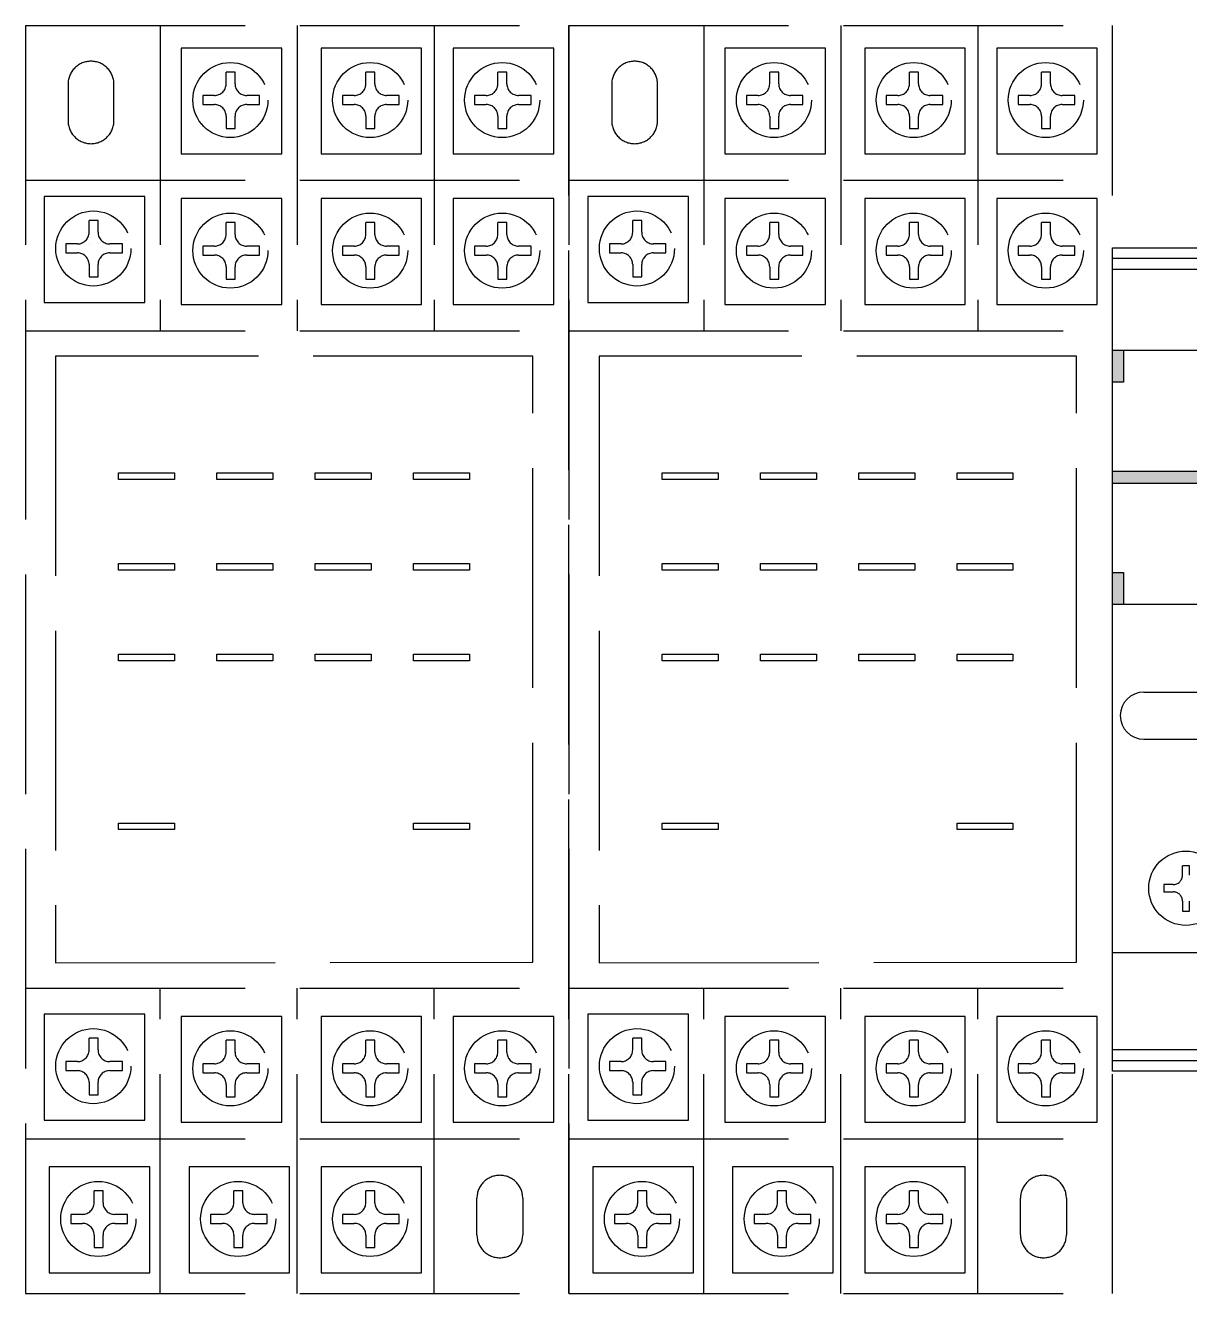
# Model space of a CAD drawing. Extents: x 325957 to 326957, y 371804 to 374004.
# Drawn here: x 326536.8 to 326600.4, y 372708.2 to 372777.5 of the extents above; entities that cross this region are included whole.
import ezdxf

# ---------------------------------------------------------------- set-up
doc = ezdxf.new("R2010")
doc.units = 0
doc.header["$MEASUREMENT"] = 0
doc.linetypes.add('ACAD_ISO02W100', pattern=[15, 12, -3])
doc.layers.add('Layer1', color=7, linetype='Continuous')
doc.layers.add('文字', color=3, linetype='Continuous')

# ---------------------------------------------------------------- blocks, each defined once
blk = doc.blocks.new('1588033365d5d85e94-22b0-4f74-9363-02584c07a717')
for points in [[(4.758, 79.852), (4.758, 80.453), (3.009, 80.453), (3.009, 79.852)], [(9.622, 73), (10.283, 73), (10.283, 80.453), (9.622, 80.453)], [(15.147, 80.453), (15.147, 79.852), (16.896, 79.852), (16.896, 80.453)]]:
    blk.add_hatch(color=7).paths.add_polyline_path(points)
at = {"color": 0}
for p, q in [((-21.907, 80.453), (-21.907, 72.453)), ((-21.315, 80.453), (-21.315, 72.453)), ((-16.017, 80.453), (-16.017, 72.453)), ((21.327, 80.453), (21.327, 72.453)), ((21.92, 80.453), (21.92, 72.453)), ((-4.353, 78.75), (-4.353, 72.453)), ((-1.785, 78.75), (-1.785, 72.453))]:
    blk.add_line(p, q, dxfattribs=at)
at = {"color": 0, "elevation": 0}
for points in [[(22.5, 80.453), (22.5, 72.453), (-22.5, 72.453), (-22.5, 80.453)], [(16.896, 80.453), (16.896, 72.453), (3.009, 72.453), (3.009, 80.453)], [(4.758, 80.453), (4.758, 79.852), (3.009, 79.852), (3.009, 80.453)], [(10.283, 80.453), (10.283, 73), (9.622, 73), (9.622, 80.453)], [(16.896, 80.453), (16.896, 79.852), (15.147, 79.852), (15.147, 80.453)]]:
    blk.add_lwpolyline(points, close=True, dxfattribs=at)
at = {"color": 0}
blk.add_arc((-3.069, 78.75), 1.284, 0, 180, dxfattribs=at)
at = {"layer": 'Layer1', "color": 7, "lineweight": -3, "ltscale": 50}
blk.add_circle((-12.5, 76.453), 2.029, dxfattribs=at)
at = {"layer": '文字', "color": 0, "linetype": 'ACAD_ISO02W100'}
for p, q in [((34.65, 139.853), (-34.65, 139.853)), ((-34.65, 139.853), (-34.65, 110.153)), ((-34.65, 139.853), (-34.65, 110.153)), ((-26.184, 139.853), (-26.184, 110.153)), ((-17.956, 139.853), (-17.956, 110.153)), ((17.956, 139.853), (17.956, 110.153)), ((26.184, 139.853), (26.184, 110.153)), ((34.65, 139.853), (34.65, 110.153)), ((-30.811, 137.373), (-30.811, 136.736)), ((-30.319, 137.373), (-30.811, 137.373)), ((-30.319, 136.736), (-30.319, 137.373)), ((-22.464, 137.646), (-22.464, 137.01)), ((-21.972, 137.646), (-22.464, 137.646)), ((-21.972, 137.01), (-21.972, 137.646)), ((22.216, 137.646), (22.216, 137.01)), ((22.709, 137.646), (22.216, 137.646)), ((22.709, 137.01), (22.709, 137.646)), ((-31.447, 136.1), (-32.128, 136.1)), ((-32.128, 136.1), (-32.128, 135.608)), ((-30.319, 136.1), (-30.319, 136.1)), ((-29.682, 136.1), (-29.037, 136.1)), ((-29.037, 135.608), (-29.037, 136.1)), ((-23.101, 136.373), (-23.781, 136.373)), ((-23.781, 136.373), (-23.781, 135.881)), ((-23.781, 135.881), (-23.101, 135.881)), ((-21.972, 136.373), (-21.972, 136.373)), ((-21.335, 136.373), (-20.69, 136.373)), ((-21.335, 135.881), (-20.69, 135.881)), ((-20.69, 135.881), (-20.69, 136.373)), ((21.58, 136.373), (20.9, 136.373)), ((20.9, 136.373), (20.9, 135.881)), ((20.9, 135.881), (21.58, 135.881)), ((22.709, 136.373), (22.709, 136.373)), ((23.345, 136.373), (23.991, 136.373)), ((23.345, 135.881), (23.991, 135.881)), ((23.991, 135.881), (23.991, 136.373)), ((-32.128, 135.608), (-31.447, 135.608)), ((-29.682, 135.608), (-29.037, 135.608)), ((-22.464, 135.244), (-22.464, 134.555)), ((-21.972, 134.555), (-21.972, 135.244)), ((22.216, 135.244), (22.216, 134.555)), ((22.709, 134.555), (22.709, 135.244)), ((-30.811, 134.971), (-30.811, 134.282)), ((-30.319, 134.282), (-30.319, 134.971)), ((-22.464, 134.555), (-21.972, 134.555)), ((22.216, 134.555), (22.709, 134.555)), ((-30.811, 134.282), (-30.319, 134.282)), ((-34.65, 132.488), (-17.956, 132.488)), ((34.65, 132.488), (17.956, 132.488)), ((-30.811, 129.735), (-30.811, 129.099)), ((-30.319, 129.735), (-30.811, 129.735)), ((-30.319, 129.099), (-30.319, 129.735)), ((-22.583, 130.161), (-22.583, 129.524)), ((-22.091, 130.161), (-22.583, 130.161)), ((-22.091, 129.524), (-22.091, 130.161)), ((22.097, 130.161), (22.097, 129.524)), ((22.59, 130.161), (22.097, 130.161)), ((22.59, 129.524), (22.59, 130.161)), ((30.325, 130.161), (30.325, 129.524)), ((30.817, 130.161), (30.325, 130.161)), ((30.817, 129.524), (30.817, 130.161)), ((-31.447, 128.462), (-32.128, 128.462)), ((-32.128, 128.462), (-32.128, 127.97)), ((-30.319, 128.462), (-30.319, 128.462)), ((-29.682, 128.462), (-29.037, 128.462)), ((-29.037, 127.97), (-29.037, 128.462)), ((-23.22, 128.887), (-23.9, 128.887)), ((-23.9, 128.887), (-23.9, 128.395)), ((-23.9, 128.395), (-23.22, 128.395)), ((-22.091, 128.887), (-22.091, 128.887)), ((-21.454, 128.887), (-20.809, 128.887)), ((-21.454, 128.395), (-20.809, 128.395)), ((-20.809, 128.395), (-20.809, 128.887)), ((21.461, 128.887), (20.781, 128.887)), ((20.781, 128.887), (20.781, 128.395)), ((20.781, 128.395), (21.461, 128.395)), ((22.59, 128.887), (22.59, 128.887)), ((23.226, 128.887), (23.871, 128.887)), ((23.226, 128.395), (23.871, 128.395)), ((23.871, 128.395), (23.871, 128.887)), ((29.688, 128.887), (29.008, 128.887)), ((29.008, 128.887), (29.008, 128.395)), ((29.008, 128.395), (29.688, 128.395)), ((30.817, 128.887), (30.817, 128.887)), ((31.454, 128.887), (32.099, 128.887)), ((31.454, 128.395), (32.099, 128.395)), ((32.099, 128.395), (32.099, 128.887)), ((-32.128, 127.97), (-31.447, 127.97)), ((-29.682, 127.97), (-29.037, 127.97)), ((-22.583, 127.759), (-22.583, 127.07)), ((-22.091, 127.07), (-22.091, 127.759)), ((22.097, 127.759), (22.097, 127.07)), ((22.59, 127.07), (22.59, 127.759)), ((30.325, 127.759), (30.325, 127.07)), ((30.817, 127.07), (30.817, 127.759)), ((-30.811, 127.333), (-30.811, 126.645)), ((-30.319, 126.645), (-30.319, 127.333)), ((-22.583, 127.07), (-22.091, 127.07)), ((22.097, 127.07), (22.59, 127.07)), ((30.325, 127.07), (30.817, 127.07)), ((-30.811, 126.645), (-30.319, 126.645)), ((-34.65, 125.003), (-17.956, 125.003)), ((34.65, 125.003), (17.956, 125.003)), ((-30.811, 122.523), (-30.811, 121.886)), ((-30.319, 122.523), (-30.811, 122.523)), ((-30.319, 121.886), (-30.319, 122.523)), ((-22.583, 122.523), (-22.583, 121.886)), ((-22.091, 122.523), (-22.583, 122.523)), ((-22.091, 121.886), (-22.091, 122.523)), ((22.097, 122.523), (22.097, 121.886)), ((22.59, 122.523), (22.097, 122.523)), ((22.59, 121.886), (22.59, 122.523)), ((30.325, 122.523), (30.325, 121.886)), ((30.817, 122.523), (30.325, 122.523)), ((30.817, 121.886), (30.817, 122.523)), ((-31.447, 121.25), (-32.128, 121.25)), ((-32.128, 121.25), (-32.128, 120.758)), ((-32.128, 120.758), (-31.447, 120.758)), ((-30.319, 121.25), (-30.319, 121.25)), ((-29.682, 121.25), (-29.037, 121.25)), ((-29.682, 120.758), (-29.037, 120.758)), ((-29.037, 120.758), (-29.037, 121.25)), ((-23.22, 121.25), (-23.9, 121.25)), ((-23.9, 121.25), (-23.9, 120.758)), ((-23.9, 120.758), (-23.22, 120.758)), ((-22.091, 121.25), (-22.091, 121.25)), ((-21.454, 121.25), (-20.809, 121.25)), ((-21.454, 120.758), (-20.809, 120.758)), ((-20.809, 120.758), (-20.809, 121.25)), ((21.461, 121.25), (20.781, 121.25)), ((20.781, 121.25), (20.781, 120.758)), ((20.781, 120.758), (21.461, 120.758)), ((22.59, 121.25), (22.59, 121.25)), ((23.226, 121.25), (23.871, 121.25)), ((23.226, 120.758), (23.871, 120.758)), ((23.871, 120.758), (23.871, 121.25)), ((29.688, 121.25), (29.008, 121.25)), ((29.008, 121.25), (29.008, 120.758)), ((29.008, 120.758), (29.688, 120.758)), ((30.817, 121.25), (30.817, 121.25)), ((31.454, 121.25), (32.099, 121.25)), ((31.454, 120.758), (32.099, 120.758)), ((32.099, 120.758), (32.099, 121.25)), ((-30.811, 120.121), (-30.811, 119.432)), ((-30.319, 119.432), (-30.319, 120.121)), ((-22.583, 120.121), (-22.583, 119.432)), ((-22.091, 119.432), (-22.091, 120.121)), ((22.097, 120.121), (22.097, 119.432)), ((22.59, 119.432), (22.59, 120.121)), ((30.325, 120.121), (30.325, 119.432)), ((30.817, 119.432), (30.817, 120.121)), ((-30.811, 119.432), (-30.319, 119.432)), ((-22.583, 119.432), (-22.091, 119.432)), ((22.097, 119.432), (22.59, 119.432)), ((30.325, 119.432), (30.817, 119.432)), ((-34.65, 117.517), (-17.956, 117.517)), ((34.65, 117.517), (17.956, 117.517)), ((-22.583, 115.311), (-22.583, 114.674)), ((-22.091, 115.311), (-22.583, 115.311)), ((-22.091, 114.674), (-22.091, 115.311)), ((22.097, 115.311), (22.097, 114.674)), ((22.59, 115.311), (22.097, 115.311)), ((22.59, 114.674), (22.59, 115.311)), ((30.325, 115.311), (30.325, 114.674)), ((30.817, 115.311), (30.325, 115.311)), ((30.817, 114.674), (30.817, 115.311)), ((-23.22, 114.037), (-23.9, 114.037)), ((-23.9, 114.037), (-23.9, 113.545)), ((-22.091, 114.037), (-22.091, 114.037)), ((-21.454, 114.037), (-20.809, 114.037)), ((-20.809, 113.545), (-20.809, 114.037)), ((21.461, 114.037), (20.781, 114.037)), ((20.781, 114.037), (20.781, 113.545)), ((22.59, 114.037), (22.59, 114.037)), ((23.226, 114.037), (23.871, 114.037)), ((23.871, 113.545), (23.871, 114.037)), ((29.688, 114.037), (29.008, 114.037)), ((29.008, 114.037), (29.008, 113.545)), ((30.817, 114.037), (30.817, 114.037)), ((31.454, 114.037), (32.099, 114.037)), ((32.099, 113.545), (32.099, 114.037)), ((-23.9, 113.545), (-23.22, 113.545)), ((-21.454, 113.545), (-20.809, 113.545)), ((20.781, 113.545), (21.461, 113.545)), ((23.226, 113.545), (23.871, 113.545)), ((29.008, 113.545), (29.688, 113.545)), ((31.454, 113.545), (32.099, 113.545)), ((-22.583, 112.909), (-22.583, 112.22)), ((-22.091, 112.22), (-22.091, 112.909)), ((22.097, 112.909), (22.097, 112.22)), ((22.59, 112.22), (22.59, 112.909)), ((30.325, 112.909), (30.325, 112.22)), ((30.817, 112.22), (30.817, 112.909)), ((-22.583, 112.22), (-22.091, 112.22)), ((22.097, 112.22), (22.59, 112.22)), ((30.325, 112.22), (30.817, 112.22)), ((-34.65, 110.153), (34.65, 110.153)), ((34.65, 110.153), (-34.65, 110.153)), ((-34.65, 110.153), (-34.65, 80.453)), ((-34.65, 110.153), (-34.65, 80.453)), ((-26.184, 110.153), (-26.184, 80.453)), ((-17.956, 110.153), (-17.956, 80.453)), ((17.956, 110.153), (17.956, 80.453)), ((26.184, 110.153), (26.184, 80.453)), ((34.65, 110.153), (34.65, 80.453)), ((-30.811, 107.673), (-30.811, 107.036)), ((-30.319, 107.673), (-30.811, 107.673)), ((-30.319, 107.036), (-30.319, 107.673)), ((-22.464, 107.946), (-22.464, 107.31)), ((-21.972, 107.946), (-22.464, 107.946)), ((-21.972, 107.31), (-21.972, 107.946)), ((22.216, 107.946), (22.216, 107.31)), ((22.709, 107.946), (22.216, 107.946)), ((22.709, 107.31), (22.709, 107.946)), ((-31.447, 106.4), (-32.128, 106.4)), ((-32.128, 106.4), (-32.128, 105.908)), ((-30.319, 106.4), (-30.319, 106.4)), ((-29.682, 106.4), (-29.037, 106.4)), ((-29.037, 105.908), (-29.037, 106.4)), ((-23.101, 106.673), (-23.781, 106.673)), ((-23.781, 106.673), (-23.781, 106.181)), ((-23.781, 106.181), (-23.101, 106.181)), ((-21.972, 106.673), (-21.972, 106.673)), ((-21.335, 106.673), (-20.69, 106.673)), ((-21.335, 106.181), (-20.69, 106.181)), ((-20.69, 106.181), (-20.69, 106.673)), ((21.58, 106.673), (20.9, 106.673)), ((20.9, 106.673), (20.9, 106.181)), ((20.9, 106.181), (21.58, 106.181)), ((22.709, 106.673), (22.709, 106.673)), ((23.345, 106.673), (23.991, 106.673)), ((23.345, 106.181), (23.991, 106.181)), ((23.991, 106.181), (23.991, 106.673)), ((-32.128, 105.908), (-31.447, 105.908)), ((-29.682, 105.908), (-29.037, 105.908)), ((-22.464, 105.544), (-22.464, 104.855)), ((-21.972, 104.855), (-21.972, 105.544)), ((22.216, 105.544), (22.216, 104.855)), ((22.709, 104.855), (22.709, 105.544)), ((-30.811, 105.271), (-30.811, 104.582)), ((-30.319, 104.582), (-30.319, 105.271)), ((-22.464, 104.855), (-21.972, 104.855)), ((22.216, 104.855), (22.709, 104.855)), ((-30.811, 104.582), (-30.319, 104.582)), ((-34.65, 102.788), (-17.956, 102.788)), ((34.65, 102.788), (17.956, 102.788)), ((-30.811, 100.035), (-30.811, 99.399)), ((-30.319, 100.035), (-30.811, 100.035)), ((-30.319, 99.399), (-30.319, 100.035)), ((-22.583, 100.461), (-22.583, 99.824)), ((-22.091, 100.461), (-22.583, 100.461)), ((-22.091, 99.824), (-22.091, 100.461)), ((22.097, 100.461), (22.097, 99.824)), ((22.59, 100.461), (22.097, 100.461)), ((22.59, 99.824), (22.59, 100.461)), ((30.325, 100.461), (30.325, 99.824)), ((30.817, 100.461), (30.325, 100.461)), ((30.817, 99.824), (30.817, 100.461)), ((-23.22, 99.187), (-23.9, 99.187)), ((-23.9, 99.187), (-23.9, 98.695)), ((-22.091, 99.187), (-22.091, 99.187)), ((-21.454, 99.187), (-20.809, 99.187)), ((-20.809, 98.695), (-20.809, 99.187)), ((21.461, 99.187), (20.781, 99.187)), ((20.781, 99.187), (20.781, 98.695)), ((22.59, 99.187), (22.59, 99.187)), ((23.226, 99.187), (23.871, 99.187)), ((23.871, 98.695), (23.871, 99.187)), ((29.688, 99.187), (29.008, 99.187)), ((29.008, 99.187), (29.008, 98.695)), ((30.817, 99.187), (30.817, 99.187)), ((31.454, 99.187), (32.099, 99.187)), ((32.099, 98.695), (32.099, 99.187)), ((-31.447, 98.762), (-32.128, 98.762)), ((-32.128, 98.762), (-32.128, 98.27)), ((-30.319, 98.762), (-30.319, 98.762)), ((-29.682, 98.762), (-29.037, 98.762)), ((-29.037, 98.27), (-29.037, 98.762)), ((-23.9, 98.695), (-23.22, 98.695)), ((-21.454, 98.695), (-20.809, 98.695)), ((20.781, 98.695), (21.461, 98.695)), ((23.226, 98.695), (23.871, 98.695)), ((29.008, 98.695), (29.688, 98.695)), ((31.454, 98.695), (32.099, 98.695)), ((-32.128, 98.27), (-31.447, 98.27)), ((-29.682, 98.27), (-29.037, 98.27)), ((-22.583, 98.059), (-22.583, 97.37)), ((-22.091, 97.37), (-22.091, 98.059)), ((22.097, 98.059), (22.097, 97.37)), ((22.59, 97.37), (22.59, 98.059)), ((30.325, 98.059), (30.325, 97.37)), ((30.817, 97.37), (30.817, 98.059)), ((-30.811, 97.633), (-30.811, 96.945)), ((-30.319, 96.945), (-30.319, 97.633)), ((-22.583, 97.37), (-22.091, 97.37)), ((22.097, 97.37), (22.59, 97.37)), ((30.325, 97.37), (30.817, 97.37)), ((-30.811, 96.945), (-30.319, 96.945)), ((-34.65, 95.303), (-17.956, 95.303)), ((34.65, 95.303), (17.956, 95.303)), ((-30.811, 92.823), (-30.811, 92.186)), ((-30.319, 92.823), (-30.811, 92.823)), ((-30.319, 92.186), (-30.319, 92.823)), ((-22.583, 92.823), (-22.583, 92.186)), ((-22.091, 92.823), (-22.583, 92.823)), ((-22.091, 92.186), (-22.091, 92.823)), ((22.097, 92.823), (22.097, 92.186)), ((22.59, 92.823), (22.097, 92.823)), ((22.59, 92.186), (22.59, 92.823)), ((30.325, 92.823), (30.325, 92.186)), ((30.817, 92.823), (30.325, 92.823)), ((30.817, 92.186), (30.817, 92.823)), ((-31.447, 91.55), (-32.128, 91.55)), ((-32.128, 91.55), (-32.128, 91.058)), ((-30.319, 91.55), (-30.319, 91.55)), ((-29.682, 91.55), (-29.037, 91.55)), ((-29.037, 91.058), (-29.037, 91.55)), ((-23.22, 91.55), (-23.9, 91.55)), ((-23.9, 91.55), (-23.9, 91.058)), ((-22.091, 91.55), (-22.091, 91.55)), ((-21.454, 91.55), (-20.809, 91.55)), ((-20.809, 91.058), (-20.809, 91.55)), ((21.461, 91.55), (20.781, 91.55)), ((20.781, 91.55), (20.781, 91.058)), ((22.59, 91.55), (22.59, 91.55)), ((23.226, 91.55), (23.871, 91.55)), ((23.871, 91.058), (23.871, 91.55)), ((29.688, 91.55), (29.008, 91.55)), ((29.008, 91.55), (29.008, 91.058)), ((30.817, 91.55), (30.817, 91.55)), ((31.454, 91.55), (32.099, 91.55)), ((32.099, 91.058), (32.099, 91.55)), ((-32.128, 91.058), (-31.447, 91.058)), ((-29.682, 91.058), (-29.037, 91.058)), ((-23.9, 91.058), (-23.22, 91.058)), ((-21.454, 91.058), (-20.809, 91.058)), ((20.781, 91.058), (21.461, 91.058)), ((23.226, 91.058), (23.871, 91.058)), ((29.008, 91.058), (29.688, 91.058)), ((31.454, 91.058), (32.099, 91.058)), ((-30.811, 90.421), (-30.811, 89.732)), ((-30.319, 89.732), (-30.319, 90.421)), ((-22.583, 90.421), (-22.583, 89.732)), ((-22.091, 89.732), (-22.091, 90.421)), ((22.097, 90.421), (22.097, 89.732)), ((22.59, 89.732), (22.59, 90.421)), ((30.325, 90.421), (30.325, 89.732)), ((30.817, 89.732), (30.817, 90.421)), ((-30.811, 89.732), (-30.319, 89.732)), ((-22.583, 89.732), (-22.091, 89.732)), ((22.097, 89.732), (22.59, 89.732)), ((30.325, 89.732), (30.817, 89.732)), ((-34.65, 87.817), (-17.956, 87.817)), ((34.65, 87.817), (17.956, 87.817)), ((-22.583, 85.611), (-22.583, 84.974)), ((-22.091, 85.611), (-22.583, 85.611)), ((-22.091, 84.974), (-22.091, 85.611)), ((22.097, 85.611), (22.097, 84.974)), ((22.59, 85.611), (22.097, 85.611)), ((22.59, 84.974), (22.59, 85.611)), ((30.325, 85.611), (30.325, 84.974)), ((30.817, 85.611), (30.325, 85.611)), ((30.817, 84.974), (30.817, 85.611)), ((-23.22, 84.337), (-23.9, 84.337)), ((-23.9, 84.337), (-23.9, 83.845)), ((-22.091, 84.337), (-22.091, 84.337)), ((-21.454, 84.337), (-20.809, 84.337)), ((-20.809, 83.845), (-20.809, 84.337)), ((21.461, 84.337), (20.781, 84.337)), ((20.781, 84.337), (20.781, 83.845)), ((22.59, 84.337), (22.59, 84.337)), ((23.226, 84.337), (23.871, 84.337)), ((23.871, 83.845), (23.871, 84.337)), ((29.688, 84.337), (29.008, 84.337)), ((29.008, 84.337), (29.008, 83.845)), ((30.817, 84.337), (30.817, 84.337)), ((31.454, 84.337), (32.099, 84.337)), ((32.099, 83.845), (32.099, 84.337)), ((-23.9, 83.845), (-23.22, 83.845)), ((-22.583, 83.209), (-22.583, 82.52)), ((-22.091, 82.52), (-22.091, 83.209)), ((-21.454, 83.845), (-20.809, 83.845)), ((20.781, 83.845), (21.461, 83.845)), ((22.097, 83.209), (22.097, 82.52)), ((22.59, 82.52), (22.59, 83.209)), ((23.226, 83.845), (23.871, 83.845)), ((29.008, 83.845), (29.688, 83.845)), ((30.325, 83.209), (30.325, 82.52)), ((30.817, 82.52), (30.817, 83.209)), ((31.454, 83.845), (32.099, 83.845)), ((-22.583, 82.52), (-22.091, 82.52)), ((22.097, 82.52), (22.59, 82.52)), ((30.325, 82.52), (30.817, 82.52)), ((-34.65, 80.453), (34.65, 80.453))]:
    blk.add_line(p, q, dxfattribs=at)
at = {"layer": '文字', "color": 7, "linetype": 'ACAD_ISO02W100'}
for p, q in [((-12.694, 77.658), (-12.694, 77.149)), ((-12.3, 77.658), (-12.694, 77.658)), ((-12.3, 77.149), (-12.3, 77.658)), ((-13.204, 76.64), (-13.748, 76.64)), ((-13.748, 76.64), (-13.748, 76.246)), ((-13.748, 76.246), (-13.204, 76.246)), ((-11.791, 76.64), (-11.275, 76.64)), ((-11.791, 76.246), (-11.275, 76.246)), ((-11.275, 76.246), (-11.275, 76.64))]:
    blk.add_line(p, q, dxfattribs=at)
at = {"layer": '文字', "color": 0, "linetype": 'ACAD_ISO02W100', "elevation": 0}
for points in [[(-25.167, 138.822), (-25.167, 133.326), (-19.38, 133.326), (-19.38, 138.822)], [(19.513, 138.822), (19.513, 133.326), (25.3, 133.326), (25.3, 138.822)], [(-33.514, 138.549), (-33.514, 133.053), (-27.727, 133.053), (-27.727, 138.549)], [(-16.569, 138.206), (-16.546, 112.124), (16.569, 112.124), (16.569, 138.206)], [(-8.946, 134.757), (-8.946, 131.712), (-9.295, 131.712), (-9.295, 134.757)], [(0.283, 134.757), (0.283, 131.712), (-0.066, 131.712), (-0.066, 134.757)], [(5.238, 134.757), (5.238, 131.712), (4.889, 131.712), (4.889, 134.757)], [(10.193, 134.757), (10.193, 131.712), (9.844, 131.712), (9.844, 134.757)], [(-25.286, 131.337), (-25.286, 125.84), (-19.499, 125.84), (-19.499, 131.337)], [(19.394, 131.337), (19.394, 125.84), (25.181, 125.84), (25.181, 131.337)], [(27.622, 131.337), (27.622, 125.84), (33.409, 125.84), (33.409, 131.337)], [(-33.514, 130.912), (-33.514, 125.415), (-27.727, 125.415), (-27.727, 130.912)], [(0.283, 129.385), (0.283, 126.34), (-0.066, 126.34), (-0.066, 129.385)], [(5.238, 129.385), (5.238, 126.34), (4.889, 126.34), (4.889, 129.385)], [(10.193, 129.385), (10.193, 126.34), (9.844, 126.34), (9.844, 129.385)], [(-33.514, 123.699), (-33.514, 118.203), (-27.727, 118.203), (-27.727, 123.699)], [(-25.286, 123.699), (-25.286, 118.203), (-19.499, 118.203), (-19.499, 123.699)], [(0.283, 124.013), (0.283, 120.968), (-0.066, 120.968), (-0.066, 124.013)], [(5.238, 124.013), (5.238, 120.968), (4.889, 120.968), (4.889, 124.013)], [(10.193, 124.013), (10.193, 120.968), (9.844, 120.968), (9.844, 124.013)], [(19.394, 123.699), (19.394, 118.203), (25.181, 118.203), (25.181, 123.699)], [(27.622, 123.699), (27.622, 118.203), (33.409, 118.203), (33.409, 123.699)], [(-8.946, 118.641), (-8.946, 115.596), (-9.295, 115.596), (-9.295, 118.641)], [(0.283, 118.641), (0.283, 115.596), (-0.066, 115.596), (-0.066, 118.641)], [(5.238, 118.641), (5.238, 115.596), (4.889, 115.596), (4.889, 118.641)], [(10.193, 118.641), (10.193, 115.596), (9.844, 115.596), (9.844, 118.641)], [(-25.286, 116.487), (-25.286, 110.99), (-19.499, 110.99), (-19.499, 116.487)], [(19.394, 116.487), (19.394, 110.99), (25.181, 110.99), (25.181, 116.487)], [(27.622, 116.487), (27.622, 110.99), (33.409, 110.99), (33.409, 116.487)], [(-33.514, 108.849), (-33.514, 103.353), (-27.727, 103.353), (-27.727, 108.849)], [(-25.167, 109.122), (-25.167, 103.626), (-19.38, 103.626), (-19.38, 109.122)], [(19.513, 109.122), (19.513, 103.626), (25.3, 103.626), (25.3, 109.122)], [(-16.569, 108.506), (-16.546, 82.424), (16.569, 82.424), (16.569, 108.506)], [(-8.946, 105.057), (-8.946, 102.012), (-9.295, 102.012), (-9.295, 105.057)], [(0.283, 105.057), (0.283, 102.012), (-0.066, 102.012), (-0.066, 105.057)], [(5.238, 105.057), (5.238, 102.012), (4.889, 102.012), (4.889, 105.057)], [(10.193, 105.057), (10.193, 102.012), (9.844, 102.012), (9.844, 105.057)], [(-33.514, 101.212), (-33.514, 95.715), (-27.727, 95.715), (-27.727, 101.212)], [(-25.286, 101.637), (-25.286, 96.14), (-19.499, 96.14), (-19.499, 101.637)], [(19.394, 101.637), (19.394, 96.14), (25.181, 96.14), (25.181, 101.637)], [(27.622, 101.637), (27.622, 96.14), (33.409, 96.14), (33.409, 101.637)], [(0.283, 99.685), (0.283, 96.64), (-0.066, 96.64), (-0.066, 99.685)], [(5.238, 99.685), (5.238, 96.64), (4.889, 96.64), (4.889, 99.685)], [(10.193, 99.685), (10.193, 96.64), (9.844, 96.64), (9.844, 99.685)], [(0.283, 94.313), (0.283, 91.268), (-0.066, 91.268), (-0.066, 94.313)], [(5.238, 94.313), (5.238, 91.268), (4.889, 91.268), (4.889, 94.313)], [(10.193, 94.313), (10.193, 91.268), (9.844, 91.268), (9.844, 94.313)], [(-33.514, 93.999), (-33.514, 88.503), (-27.727, 88.503), (-27.727, 93.999)], [(-25.286, 93.999), (-25.286, 88.503), (-19.499, 88.503), (-19.499, 93.999)], [(19.394, 93.999), (19.394, 88.503), (25.181, 88.503), (25.181, 93.999)], [(27.622, 93.999), (27.622, 88.503), (33.409, 88.503), (33.409, 93.999)], [(-8.946, 88.941), (-8.946, 85.896), (-9.295, 85.896), (-9.295, 88.941)], [(0.283, 88.941), (0.283, 85.896), (-0.066, 85.896), (-0.066, 88.941)], [(5.238, 88.941), (5.238, 85.896), (4.889, 85.896), (4.889, 88.941)], [(10.193, 88.941), (10.193, 85.896), (9.844, 85.896), (9.844, 88.941)], [(-25.286, 86.787), (-25.286, 81.29), (-19.499, 81.29), (-19.499, 86.787)], [(19.394, 86.787), (19.394, 81.29), (25.181, 81.29), (25.181, 86.787)], [(27.622, 86.787), (27.622, 81.29), (33.409, 81.29), (33.409, 86.787)]]:
    blk.add_lwpolyline(points, close=True, dxfattribs=at)
for points in [[(28.185, 136.267), (28.185, 136.267, 0.414214), (29.438, 135.015), (31.438, 135.015, 0.414214), (32.69, 136.267), (32.69, 136.267, 0.414214), (31.438, 137.52), (29.438, 137.52, 0.414214)], [(-28.185, 113.932), (-28.185, 113.932, -0.414214), (-29.438, 112.679), (-31.438, 112.679, -0.414214), (-32.69, 113.932), (-32.69, 113.932, -0.414214), (-31.438, 115.184), (-29.438, 115.184, -0.414214)], [(28.185, 106.567), (28.185, 106.567, 0.414214), (29.438, 105.315), (31.438, 105.315, 0.414214), (32.69, 106.567), (32.69, 106.567, 0.414214), (31.438, 107.82), (29.438, 107.82, 0.414214)], [(-28.185, 84.232), (-28.185, 84.232, -0.414214), (-29.438, 82.979), (-31.438, 82.979, -0.414214), (-32.69, 84.232), (-32.69, 84.232, -0.414214), (-31.438, 85.484), (-29.438, 85.484, -0.414214)]]:
    blk.add_lwpolyline(points, format="xyb", close=True, dxfattribs=at)
at = {"layer": '文字', "color": 0, "linetype": 'ACAD_ISO02W100'}
for centre in [(-30.568, 135.866), (-22.221, 136.139), (22.459, 136.139), (-22.34, 128.654), (22.34, 128.654), (30.568, 128.654), (-30.568, 128.228), (-30.568, 121.016), (-22.34, 121.016), (22.34, 121.016), (30.568, 121.016), (-22.34, 113.804), (22.34, 113.804), (30.568, 113.804), (-30.568, 106.166), (-22.221, 106.439), (22.459, 106.439), (-30.568, 98.528), (-22.34, 98.954), (22.34, 98.954), (30.568, 98.954), (-30.568, 91.316), (-22.34, 91.316), (22.34, 91.316), (30.568, 91.316), (-22.34, 84.104), (22.34, 84.104), (30.568, 84.104)]:
    blk.add_circle(centre, 2.051, dxfattribs=at)
for centre, start, end in [((-31.447, 136.736), 270, 0), ((-29.682, 136.736), 180, 270), ((-23.101, 137.01), 270, 0), ((-21.335, 137.01), 180, 270), ((21.58, 137.01), 270, 0), ((23.345, 137.01), 180, 270), ((-23.101, 135.244), 0, 90), ((-21.335, 135.244), 90, 180), ((21.58, 135.244), 0, 90), ((23.345, 135.244), 90, 180), ((-31.447, 134.971), 0, 90), ((-29.682, 134.971), 90, 180), ((-31.447, 129.099), 270, 0), ((-29.682, 129.099), 180, 270), ((-23.22, 129.524), 270, 0), ((-21.454, 129.524), 180, 270), ((21.461, 129.524), 270, 0), ((23.226, 129.524), 180, 270), ((29.688, 129.524), 270, 0), ((31.454, 129.524), 180, 270), ((-23.22, 127.759), 0, 90), ((-21.454, 127.759), 90, 180), ((21.461, 127.759), 0, 90), ((23.226, 127.759), 90, 180), ((29.688, 127.759), 0, 90), ((31.454, 127.759), 90, 180), ((-31.447, 127.333), 0, 90), ((-29.682, 127.333), 90, 180), ((-31.447, 121.886), 270, 0), ((-29.682, 121.886), 180, 270), ((-23.22, 121.886), 270, 0), ((-21.454, 121.886), 180, 270), ((21.461, 121.886), 270, 0), ((23.226, 121.886), 180, 270), ((29.688, 121.886), 270, 0), ((31.454, 121.886), 180, 270), ((-31.447, 120.121), 0, 90), ((-29.682, 120.121), 90, 180), ((-23.22, 120.121), 0, 90), ((-21.454, 120.121), 90, 180), ((21.461, 120.121), 0, 90), ((23.226, 120.121), 90, 180), ((29.688, 120.121), 0, 90), ((31.454, 120.121), 90, 180), ((-23.22, 114.674), 270, 0), ((-21.454, 114.674), 180, 270), ((21.461, 114.674), 270, 0), ((23.226, 114.674), 180, 270), ((29.688, 114.674), 270, 0), ((31.454, 114.674), 180, 270), ((-23.22, 112.909), 0, 90), ((-21.454, 112.909), 90, 180), ((21.461, 112.909), 0, 90), ((23.226, 112.909), 90, 180), ((29.688, 112.909), 0, 90), ((31.454, 112.909), 90, 180), ((-31.447, 107.036), 270, 0), ((-29.682, 107.036), 180, 270), ((-23.101, 107.31), 270, 0), ((-21.335, 107.31), 180, 270), ((21.58, 107.31), 270, 0), ((23.345, 107.31), 180, 270), ((-23.101, 105.544), 0, 90), ((-21.335, 105.544), 90, 180), ((21.58, 105.544), 0, 90), ((23.345, 105.544), 90, 180), ((-31.447, 105.271), 0, 90), ((-29.682, 105.271), 90, 180), ((-23.22, 99.824), 270, 0), ((-21.454, 99.824), 180, 270), ((21.461, 99.824), 270, 0), ((23.226, 99.824), 180, 270), ((29.688, 99.824), 270, 0), ((31.454, 99.824), 180, 270), ((-31.447, 99.399), 270, 0), ((-29.682, 99.399), 180, 270), ((-23.22, 98.059), 0, 90), ((-21.454, 98.059), 90, 180), ((21.461, 98.059), 0, 90), ((23.226, 98.059), 90, 180), ((29.688, 98.059), 0, 90), ((31.454, 98.059), 90, 180), ((-31.447, 97.633), 0, 90), ((-29.682, 97.633), 90, 180), ((-31.447, 92.186), 270, 0), ((-29.682, 92.186), 180, 270), ((-23.22, 92.186), 270, 0), ((-21.454, 92.186), 180, 270), ((21.461, 92.186), 270, 0), ((23.226, 92.186), 180, 270), ((29.688, 92.186), 270, 0), ((31.454, 92.186), 180, 270), ((-31.447, 90.421), 0, 90), ((-29.682, 90.421), 90, 180), ((-23.22, 90.421), 0, 90), ((-21.454, 90.421), 90, 180), ((21.461, 90.421), 0, 90), ((23.226, 90.421), 90, 180), ((29.688, 90.421), 0, 90), ((31.454, 90.421), 90, 180), ((-23.22, 84.974), 270, 0), ((-21.454, 84.974), 180, 270), ((21.461, 84.974), 270, 0), ((23.226, 84.974), 180, 270), ((29.688, 84.974), 270, 0), ((31.454, 84.974), 180, 270), ((-23.22, 83.209), 0, 90), ((-21.454, 83.209), 90, 180), ((21.461, 83.209), 0, 90), ((23.226, 83.209), 90, 180), ((29.688, 83.209), 0, 90), ((31.454, 83.209), 90, 180)]:
    blk.add_arc(centre, 0.637, start, end, dxfattribs=at)
at = {"layer": '文字', "color": 7, "linetype": 'ACAD_ISO02W100'}
for centre, start, end in [((-13.204, 77.149), 270, 0), ((-11.791, 77.149), 180, 270)]:
    blk.add_arc(centre, 0.509, start, end, dxfattribs=at)

msp = doc.modelspace()

# ---------------------------------------------------------------- block references
at = {"rotation": 90}
msp.add_blockref('1588033365d5d85e94-22b0-4f74-9363-02584c07a717', (326676.653, 372742.885), dxfattribs=at)

doc.saveas('drawing.dxf')
